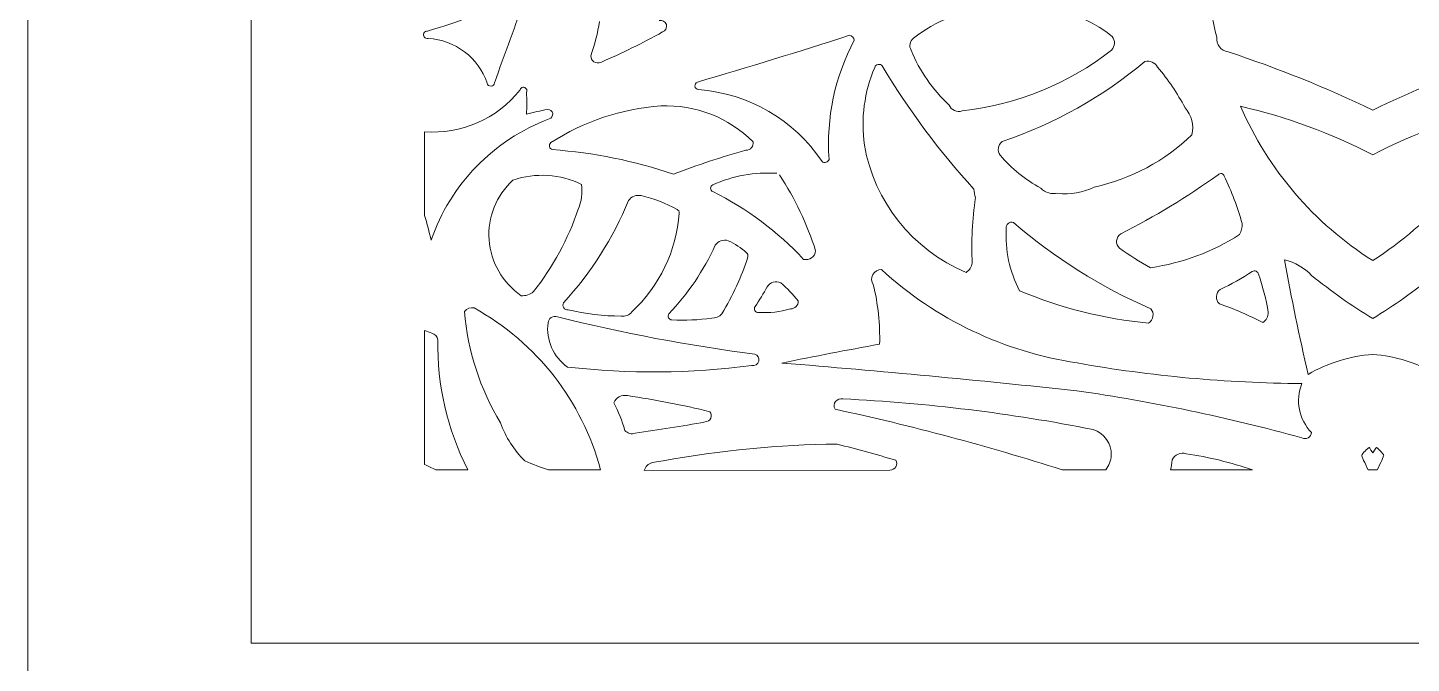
# Model space of a CAD drawing. Header units: millimetres. Extents: x -388 to 390, y -1187 to 1583.
# Drawn here: x -388 to 11.1, y -975.3 to -792.1 of the extents above; entities that cross this region are included whole.
import ezdxf

# ---------------------------------------------------------------- set-up
doc = ezdxf.new("R2010")
doc.units = ezdxf.units.MM
doc.header["$MEASUREMENT"] = 0
doc.layers.add('Livello 1', color=7, linetype='Continuous')

msp = doc.modelspace()

# ---------------------------------------------------------------- linework, layer by layer
at = {"layer": 'Livello 1', "color": 2, "lineweight": 9}
msp.add_open_spline([(-388, -1049.5), (-388, -1049.5), (388, -1049.5), (388, -1049.5), (388, -1049.5), (388, -1049.5), (388, 1049.5), (388, 1049.5), (388, 1049.5), (388, 1049.5), (-388, 1049.5), (-388, 1049.5), (-388, 1049.5), (-388, 1049.5), (-388, -1049.5), (-388, -1049.5)], degree=3, knots=[0, 0, 0, 0, 0.2, 0.2, 0.2, 0.2, 0.4, 0.4, 0.4, 0.4, 0.6, 0.6, 0.6, 0.6, 1, 1, 1, 1], dxfattribs=at)
at = {"layer": 'Livello 1', "color": 177, "lineweight": 9}
for points in [[(-388, 985.5001), (-388, 985.5001), (-388, -1014.5), (-388, -1014.5)], [(-44.9588, -794.8056), (-46.9505, -787.5548), (-47.7262, -780.0356), (-47.2558, -772.5414)], [(-245.8367, -781.6897), (-254.2015, -786.6761), (-263.2404, -790.488), (-272.6887, -793.0134)], [(-253.3319, -807.9343), (-250.3586, -799.6347), (-247.3392, -791.3509), (-244.2739, -783.0834)], [(-132.4917, -795.0938), (-126.0904, -790.1028), (-118.3757, -786.9878), (-110.2406, -786.109)], [(-110.2406, -786.109), (-97.8301, -783.767), (-84.994, -786.8603), (-75.1139, -794.5742)], [(-223.0077, -790.2967), (-223.5651, -793.6475), (-224.4081, -796.9468), (-225.5281, -800.16)], [(-204.8869, -793.2793), (-210.6624, -796.5016), (-216.6042, -799.4297), (-222.6884, -802.0522)], [(-150.9613, -794.2622), (-165.5097, -798.9556), (-180.1237, -803.452), (-194.7992, -807.7501)], [(-150.9613, -794.2622), (-150.2163, -794.376), (-149.6427, -794.9657), (-149.5634, -795.6994)], [(-272.4979, -795.1309), (-264.6536, -795.6213), (-257.9022, -800.7306), (-255.4437, -808.0372)], [(-156.8178, -830.0124), (-157.6822, -818.1387), (-155.1714, -806.2625), (-149.5634, -795.6994)], [(-133.1624, -798.5487), (-133.8264, -797.3906), (-133.5434, -795.9329), (-132.4917, -795.0938)], [(-75.1139, -794.5742), (-74.2228, -795.7803), (-74.3202, -797.4332), (-75.3474, -798.5308)], [(-122.1763, -814.3634), (-126.966, -809.9332), (-130.7147, -804.5371), (-133.1624, -798.5487)], [(-75.3474, -798.5308), (-87.7234, -808.2282), (-102.6473, -814.3064), (-118.3994, -816.0652)], [(-65.7032, -801.8029), (-77.821, -811.9542), (-91.7881, -819.7753), (-106.8707, -824.8556)], [(-65.7032, -801.8029), (-64.2435, -801.4349), (-62.719, -802.1124), (-62.0414, -803.4302)], [(-41.7004, -799.0463), (-27.4191, -803.6965), (-13.4854, -809.3098), (0, -815.8455)], [(41.7004, -799.0463), (27.4191, -803.6965), (13.4854, -809.3098), (0, -815.8455)], [(-146.6043, -825.9317), (-147.6846, -818.3279), (-146.6624, -810.5796), (-143.6442, -803.4935)], [(-115.0521, -838.5979), (-125.0147, -827.6255), (-133.8715, -815.7374), (-141.4993, -803.0991)], [(-62.0414, -803.4302), (-59.0028, -807.0479), (-56.354, -810.963), (-54.1371, -815.1131)], [(-194.5459, -809.8849), (-179.9974, -810.9852), (-166.8037, -818.6573), (-158.8605, -830.6362)], [(-244.1203, -810.7058), (-244.0002, -812.796), (-244.0002, -814.8912), (-244.1203, -816.9815)], [(-205.3501, -814.5939), (-195.3853, -814.1929), (-185.7162, -817.9565), (-178.7551, -824.9459)], [(-244.1203, -816.9818), (-242.1038, -816.4531), (-240.0662, -816.0045), (-238.0127, -815.6369)], [(-237.0775, -825.1856), (-227.6017, -819.0569), (-216.6776, -815.41), (-205.3501, -814.5939)], [(-118.3994, -816.0652), (-119.9212, -816.5877), (-121.5923, -815.8347), (-122.1763, -814.3634)], [(-54.1371, -815.1131), (-52.25, -817.2679), (-51.5089, -820.166), (-52.1366, -822.9367)], [(0, -859.1842), (-16.939, -848.4485), (-30.225, -832.9702), (-38.0994, -814.7274)], [(-38.0994, -814.7274), (-24.8389, -817.774), (-12.0354, -822.4677), (0, -828.6902)], [(0, -859.1842), (16.939, -848.4485), (30.225, -832.9702), (38.0994, -814.7274)], [(38.0994, -814.7274), (24.8389, -817.774), (12.0354, -822.4677), (0, -828.6902)], [(-271.6045, -853.2929), (-266.1306, -837.2631), (-253.6518, -824.4484), (-237.5546, -818.3266)], [(-117.293, -862.6), (-132.7689, -856.012), (-143.7957, -842.2177), (-146.6043, -825.9317)], [(-107.4654, -828.8246), (-108.3641, -827.5543), (-108.1043, -825.82), (-106.8707, -824.8556)], [(-52.1366, -822.9367), (-59.8997, -830.4574), (-69.6772, -835.6769), (-80.341, -837.9933)], [(-236.5981, -827.2135), (-224.6961, -828.0644), (-212.9603, -830.445), (-201.6933, -834.2939)], [(-201.6933, -834.2939), (-194.8492, -831.645), (-187.8723, -829.3374), (-180.7896, -827.3798)], [(-95.7676, -838.3334), (-100.2086, -835.8627), (-104.1688, -832.6437), (-107.4654, -828.8246)], [(-248.0212, -835.993), (-241.5196, -833.7794), (-234.38, -834.2293), (-228.2221, -837.2406)], [(-190.3853, -837.3743), (-184.6164, -834.7544), (-178.2634, -833.6072), (-171.9191, -834.0399)], [(-228.2221, -837.2406), (-227.9038, -839.6603), (-228.2271, -842.1193), (-229.1609, -844.3812)], [(-171.1471, -834.4859), (-166.6522, -841.2947), (-163.1332, -848.6747), (-160.6887, -856.4197)], [(-80.341, -837.9933), (-83.5562, -839.6282), (-87.2075, -840.2556), (-90.7993, -839.79)], [(-44.5643, -834.4259), (-53.4797, -840.8046), (-62.8745, -846.5151), (-72.6688, -851.5089)], [(-42.815, -834.8416), (-40.7062, -839.2445), (-38.977, -843.8121), (-37.6451, -848.4967)], [(-214.6646, -841.8463), (-219.1184, -852.678), (-225.4676, -862.6667), (-233.4269, -871.3643)], [(-214.6646, -841.8463), (-213.8735, -840.6989), (-212.4397, -840.15), (-211.0632, -840.4675)], [(-211.0632, -840.4675), (-207.4259, -841.3065), (-203.9289, -842.6465), (-200.6767, -844.4476)], [(-190.3742, -839.308), (-180.5014, -844.2129), (-171.6185, -850.828), (-164.1562, -858.8329)], [(-115.503, -859.9531), (-115.8397, -853.6449), (-115.5317, -847.3195), (-114.5837, -841.0712)], [(-114.5837, -841.0712), (-114.8456, -840.2694), (-115.003, -839.4383), (-115.0521, -838.5979)], [(-90.7993, -839.79), (-92.6003, -840.1516), (-94.4665, -839.6045), (-95.7676, -838.3334)], [(-229.1609, -844.3812), (-232.1182, -852.9319), (-236.4708, -860.9573), (-242.0498, -868.1462)], [(-200.0196, -845.5125), (-200.8389, -856.3365), (-205.7152, -866.4827), (-213.7122, -874.0027)], [(-200.6767, -844.4476), (-200.2826, -844.6659), (-200.0335, -845.0697), (-200.0196, -845.5125)], [(-101.8872, -867.8971), (-104.7705, -862.355), (-106.0865, -856.159), (-105.6987, -849.9516)], [(-64.0457, -873.0526), (-78.4534, -866.7831), (-91.8021, -858.4039), (-103.6331, -848.2031)], [(-37.6451, -848.4967), (-37.6218, -849.6068), (-37.8881, -850.7045), (-38.4187, -851.686)], [(-189.6414, -854.7539), (-188.8412, -853.5514), (-187.3142, -853.0269), (-185.9218, -853.4764)], [(-185.9218, -853.4764), (-183.9891, -854.3401), (-182.2166, -855.5123), (-180.6769, -856.9451)], [(-38.4187, -851.686), (-46.1522, -856.6575), (-54.9012, -859.9174), (-64.0549, -861.2384)], [(-189.6414, -854.7539), (-192.948, -862.0285), (-197.4779, -868.7088), (-203.0427, -874.5169)], [(-180.2409, -858.0722), (-182.0674, -863.832), (-184.6008, -869.3537), (-187.7855, -874.5166)], [(-180.6769, -856.9451), (-180.3181, -857.2045), (-180.1477, -857.6453), (-180.2409, -858.0722)], [(-64.0549, -861.2384), (-67.1808, -859.567), (-70.182, -857.6813), (-73.0359, -855.5954)], [(-85.2726, -888.6967), (-106.4132, -885.4859), (-126.0734, -876.1118), (-141.6866, -861.7982)], [(-115.503, -859.9531), (-115.6871, -861.0448), (-116.3382, -862.0076), (-117.293, -862.6)], [(-18.6219, -891.9819), (-21.1684, -881.047), (-23.4486, -870.0543), (-25.4609, -859.0131)], [(-25.4609, -859.0131), (-22.4461, -859.6976), (-19.7106, -861.252), (-17.6087, -863.4751)], [(-174.6327, -866.7287), (-173.8787, -865.3727), (-172.1484, -864.8652), (-170.7566, -865.5918)], [(-170.7566, -865.5918), (-168.9116, -867.1857), (-167.2194, -868.9414), (-165.701, -870.8368)], [(-144.0712, -866.1086), (-142.7007, -871.7361), (-142.0837, -877.5141), (-142.2356, -883.2972)], [(-34.7356, -862.332), (-37.6985, -864.2831), (-40.8005, -866.0235), (-44.0179, -867.5398)], [(-32.9753, -863.1507), (-31.6823, -866.7053), (-30.7305, -870.37), (-30.1322, -874.0974)], [(0, -875.8998), (-6.155, -872.1628), (-12.039, -868.0113), (-17.6087, -863.4751)], [(0, -875.8998), (6.155, -872.1628), (12.039, -868.0113), (17.6087, -863.4751)], [(-242.0498, -868.1462), (-243.0455, -868.99), (-244.3443, -869.4101), (-245.6578, -869.3132)], [(-174.6327, -866.7287), (-175.7186, -868.6815), (-176.896, -870.5841), (-178.1611, -872.4305)], [(-64.649, -877.2004), (-77.4816, -876.0185), (-90.0461, -872.8795), (-101.8872, -867.8971)], [(-261.964, -873.8987), (-261.3656, -873.0209), (-260.2781, -872.5925), (-259.225, -872.8197)], [(-251.587, -905.9737), (-257.5272, -896.2082), (-261.0788, -885.2305), (-261.964, -873.8987)], [(-216.823, -875.19), (-221.9546, -875.1944), (-227.0671, -874.5795), (-232.0449, -873.3591)], [(-213.7122, -874.0027), (-214.4517, -874.9223), (-215.6427, -875.3768), (-216.823, -875.19)], [(-167.9616, -873.135), (-170.9368, -873.9907), (-174.0413, -874.3341), (-177.1366, -874.1498)], [(-165.701, -870.8368), (-165.6869, -872.0784), (-166.6932, -873.1014), (-167.9615, -873.135)], [(-44.2425, -871.6759), (-39.9102, -873.1362), (-35.7062, -874.9383), (-31.6718, -877.0643)], [(-30.1322, -874.0974), (-30.0746, -875.283), (-30.6597, -876.4104), (-31.6718, -877.0643)], [(-232.2949, -889.8765), (-236.381, -886.9292), (-238.524, -882.0534), (-237.9, -877.1233)], [(-178.2569, -886.1541), (-197.4357, -883.6911), (-216.4443, -880.0916), (-235.1776, -875.3752)], [(-190.6647, -875.7953), (-194.4768, -876.3015), (-198.3273, -876.4747), (-202.171, -876.3133)], [(-187.7855, -874.5166), (-188.4913, -875.3559), (-189.5545, -875.8281), (-190.6647, -875.7953)], [(-271.4145, -880.1137), (-270.5213, -880.3812), (-269.8534, -881.1111), (-269.6799, -882.0091)], [(-170.4185, -888.7228), (-161.0494, -886.791), (-151.6542, -884.9824), (-142.2356, -883.2975)], [(-179.146, -889.4439), (-196.774, -891.763), (-214.6297, -891.9083), (-232.2949, -889.8765)], [(-170.4185, -888.7228), (-142.0315, -891.0387), (-113.6752, -893.7016), (-85.3563, -896.711)], [(-20.4287, -894.6459), (-42.178, -894.4933), (-63.8732, -892.5027), (-85.2726, -888.6967)], [(-18.6218, -891.9819), (-12.9324, -888.6941), (-6.5608, -886.7324), (0, -886.2307)], [(18.6218, -891.9819), (12.9324, -888.6941), (6.5608, -886.7324), (0, -886.2307)], [(-218.8793, -900.1899), (-218.3194, -898.6308), (-216.6457, -897.7384), (-215.0036, -898.1233)], [(-85.3563, -896.711), (-63.4422, -899.8776), (-41.7559, -904.404), (-20.4287, -910.2628)], [(-17.6425, -908.7755), (-21.2962, -904.9949), (-22.3826, -899.4857), (-20.4287, -894.6459)], [(-218.8793, -900.1899), (-217.5855, -902.74), (-216.5274, -905.3984), (-215.7175, -908.133)], [(-215.0036, -898.1233), (-206.9897, -899.2885), (-199.0387, -900.8367), (-191.1794, -902.7624)], [(-152.8118, -899.0626), (-128.5512, -900.2375), (-104.4145, -903.1867), (-80.6034, -907.8855)], [(-244.5561, -916.9524), (-247.7008, -913.8469), (-250.1022, -910.0972), (-251.587, -905.9737)], [(-192.5914, -905.7049), (-199.288, -906.9195), (-206.0092, -908), (-212.7508, -908.9458)], [(-212.7508, -908.9458), (-213.8151, -909.3341), (-215.0139, -909.0057), (-215.7175, -908.133)], [(-207.8316, -917.4349), (-191.2805, -914.3204), (-174.4985, -912.5245), (-157.6506, -912.065)], [(-154.4489, -912.0901), (-155.5161, -912.1256), (-156.5842, -912.1172), (-157.6506, -912.065)], [(-154.4489, -912.0901), (-148.8091, -913.5629), (-143.1875, -915.102), (-137.5854, -916.707)], [(-57.8209, -916.6476), (-57.1737, -915.0913), (-55.3895, -914.3092), (-53.7721, -914.8729)]]:
    msp.add_open_spline(points, degree=3, dxfattribs=at)
at = {"layer": 'Livello 1', "color": 242, "lineweight": 9}
msp.add_open_spline([(323.5, -969.5005), (323.5, -969.5005), (-323.5, -969.5005), (-323.5, -969.5005), (-323.5, -969.5005), (-323.5, -969.5005), (-323.5, 969.5005), (-323.5, 969.5005), (-323.5, 969.5005), (-323.5, 969.5005), (323.5, 969.5005), (323.5, 969.5005), (323.5, 969.5005), (323.5, 969.5005), (323.5, 60.8387), (323.5, 60.8387), (323.5, 60.8387), (323.5, 60.8387), (257.4997, -137.4998), (257.4997, -137.4998), (257.4997, -137.4998), (257.4997, -137.4998), (323.5, -174.5014), (323.5, -174.5014), (323.5, -174.5014), (323.5, -174.5014), (323.5, -969.5005), (323.5, -969.5005)], degree=3, knots=[0, 0, 0, 0, 0.125, 0.125, 0.125, 0.125, 0.25, 0.25, 0.25, 0.25, 0.375, 0.375, 0.375, 0.375, 0.5, 0.5, 0.5, 0.5, 0.625, 0.625, 0.625, 0.625, 0.75, 0.75, 0.75, 0.75, 1, 1, 1, 1], dxfattribs=at)
at = {"layer": 'Livello 1', "color": 177, "lineweight": 9}
for points, knots in [([(-205.8776, -790.0134), (-204.9609, -789.7594), (-204.006, -790.2739), (-203.7348, -791.1677), (-203.7348, -791.1677), (-203.4636, -792.0615), (-203.9771, -793.0026), (-204.8869, -793.2793)], [0, 0, 0, 0, 0.33333333, 0.33333333, 0.33333333, 0.33333333, 1, 1, 1, 1]), ([(-272.4979, -795.1309), (-272.9084, -795.2106), (-273.3291, -795.0537), (-273.5815, -794.7271), (-273.5815, -794.7271), (-273.8339, -794.4005), (-273.8735, -793.9615), (-273.6834, -793.5967), (-273.6834, -793.5967), (-273.4933, -793.2319), (-273.107, -793.0053), (-272.6887, -793.0134)], [0, 0, 0, 0, 0.25, 0.25, 0.25, 0.25, 0.5, 0.5, 0.5, 0.5, 1, 1, 1, 1]), ([(-41.7004, -799.0463), (-42.7084, -798.9094), (-43.6189, -798.3849), (-44.2305, -797.5889), (-44.2305, -797.5889), (-44.8421, -796.7931), (-45.1042, -795.7913), (-44.9588, -794.8056)], [0, 0, 0, 0, 0.33333333, 0.33333333, 0.33333333, 0.33333333, 1, 1, 1, 1]), ([(-222.6884, -802.0522), (-223.3271, -802.3437), (-224.0754, -802.2844), (-224.6579, -801.8963), (-224.6579, -801.8963), (-225.2405, -801.5082), (-225.571, -800.8484), (-225.5281, -800.16)], [0, 0, 0, 0, 0.33333333, 0.33333333, 0.33333333, 0.33333333, 1, 1, 1, 1]), ([(-143.6442, -803.4935), (-143.5118, -803.0634), (-143.1454, -802.7413), (-142.6943, -802.6584), (-142.6943, -802.6584), (-142.2431, -802.5754), (-141.7823, -802.7454), (-141.4993, -803.0991)], [0, 0, 0, 0, 0.33333333, 0.33333333, 0.33333333, 0.33333333, 1, 1, 1, 1]), ([(-245.9526, -809.9587), (-252.6094, -818.4374), (-263.0389, -822.8084), (-273.4999, -822.0932), (-273.4999, -822.0932), (-273.4999, -822.0932), (-273.4999, -846.2021), (-273.4999, -846.2021), (-273.4999, -846.2021), (-272.8116, -848.5496), (-272.1796, -850.9139), (-271.6045, -853.2929)], [0, 0, 0, 0, 0.25, 0.25, 0.25, 0.25, 0.5, 0.5, 0.5, 0.5, 1, 1, 1, 1]), ([(-253.3319, -807.9343), (-253.3605, -808.4669), (-253.7961, -808.8921), (-254.3405, -808.9187), (-254.3405, -808.9187), (-254.8848, -808.9451), (-255.3613, -808.5644), (-255.4437, -808.0372)], [0, 0, 0, 0, 0.33333333, 0.33333333, 0.33333333, 0.33333333, 1, 1, 1, 1]), ([(-245.9526, -809.9587), (-245.8528, -809.589), (-245.5425, -809.3097), (-245.1577, -809.2435), (-245.1577, -809.2435), (-244.773, -809.1771), (-244.3839, -809.3358), (-244.161, -809.6498), (-244.161, -809.6498), (-243.9382, -809.9639), (-243.9224, -810.3762), (-244.1203, -810.7058)], [0, 0, 0, 0, 0.25, 0.25, 0.25, 0.25, 0.5, 0.5, 0.5, 0.5, 1, 1, 1, 1]), ([(-194.5459, -809.8849), (-195.0564, -809.8134), (-195.4536, -809.4142), (-195.513, -808.9129), (-195.513, -808.9129), (-195.5724, -808.4117), (-195.2793, -807.9341), (-194.7992, -807.7501)], [0, 0, 0, 0, 0.33333333, 0.33333333, 0.33333333, 0.33333333, 1, 1, 1, 1]), ([(-238.0127, -815.6369), (-237.299, -815.5979), (-236.6696, -816.0908), (-236.5521, -816.7808), (-236.5521, -816.7808), (-236.4345, -817.4709), (-236.8665, -818.1369), (-237.5546, -818.3266)], [0, 0, 0, 0, 0.33333333, 0.33333333, 0.33333333, 0.33333333, 1, 1, 1, 1]), ([(-236.5981, -827.2135), (-237.0314, -827.1047), (-237.3667, -826.7686), (-237.4675, -826.3421), (-237.4675, -826.3421), (-237.5684, -825.9155), (-237.418, -825.4695), (-237.0775, -825.1856)], [0, 0, 0, 0, 0.33333333, 0.33333333, 0.33333333, 0.33333333, 1, 1, 1, 1]), ([(-178.7551, -824.9459), (-178.628, -825.5437), (-178.7836, -826.1656), (-179.1786, -826.6381), (-179.1786, -826.6381), (-179.5737, -827.1108), (-180.1657, -827.3833), (-180.7895, -827.3798)], [0, 0, 0, 0, 0.33333333, 0.33333333, 0.33333333, 0.33333333, 1, 1, 1, 1]), ([(-156.8178, -830.0124), (-156.9408, -830.4146), (-157.2601, -830.7306), (-157.6696, -830.8557), (-157.6696, -830.8557), (-158.0792, -830.9808), (-158.5255, -830.8986), (-158.8605, -830.6362)], [0, 0, 0, 0, 0.33333333, 0.33333333, 0.33333333, 0.33333333, 1, 1, 1, 1]), ([(-44.5643, -834.4259), (-44.3112, -834.1559), (-43.9281, -834.0419), (-43.5643, -834.1283), (-43.5643, -834.1283), (-43.2004, -834.2148), (-42.9134, -834.488), (-42.815, -834.8416)], [0, 0, 0, 0, 0.33333333, 0.33333333, 0.33333333, 0.33333333, 1, 1, 1, 1]), ([(-245.6578, -869.3132), (-251.0469, -865.5669), (-254.4365, -859.654), (-254.8941, -853.2003), (-254.8941, -853.2003), (-255.3519, -846.7467), (-252.8296, -840.4321), (-248.0212, -835.993)], [0, 0, 0, 0, 0.33333333, 0.33333333, 0.33333333, 0.33333333, 1, 1, 1, 1]), ([(-190.3742, -839.308), (-190.7618, -839.1371), (-191.0119, -838.7607), (-191.0142, -838.3447), (-191.0142, -838.3447), (-191.0166, -837.9286), (-190.7709, -837.5495), (-190.3853, -837.3743)], [0, 0, 0, 0, 0.33333333, 0.33333333, 0.33333333, 0.33333333, 1, 1, 1, 1]), ([(-105.6987, -849.9516), (-105.8116, -849.4088), (-105.6165, -848.8485), (-105.1884, -848.4861), (-105.1884, -848.4861), (-104.7603, -848.1237), (-104.1657, -848.0155), (-103.6331, -848.2031)], [0, 0, 0, 0, 0.33333333, 0.33333333, 0.33333333, 0.33333333, 1, 1, 1, 1]), ([(-73.0359, -855.5954), (-73.6396, -855.0513), (-73.951, -854.2638), (-73.8791, -853.4638), (-73.8791, -853.4638), (-73.8073, -852.6638), (-73.3602, -851.9416), (-72.6688, -851.5089)], [0, 0, 0, 0, 0.33333333, 0.33333333, 0.33333333, 0.33333333, 1, 1, 1, 1]), ([(-160.6887, -856.4197), (-160.7605, -857.2179), (-161.1862, -857.945), (-161.8533, -858.4094), (-161.8533, -858.4094), (-162.5206, -858.8737), (-163.3622, -859.0285), (-164.1562, -858.8329)], [0, 0, 0, 0, 0.33333333, 0.33333333, 0.33333333, 0.33333333, 1, 1, 1, 1]), ([(-144.0712, -866.1086), (-144.6606, -865.255), (-144.7159, -864.1516), (-144.2148, -863.2456), (-144.2148, -863.2456), (-143.7135, -862.3397), (-142.739, -861.7818), (-141.6866, -861.7982)], [0, 0, 0, 0, 0.33333333, 0.33333333, 0.33333333, 0.33333333, 1, 1, 1, 1]), ([(-34.7356, -862.332), (-34.4014, -862.1249), (-33.9821, -862.1001), (-33.6248, -862.2662), (-33.6248, -862.2662), (-33.2675, -862.4324), (-33.0222, -862.7663), (-32.9753, -863.1507)], [0, 0, 0, 0, 0.33333333, 0.33333333, 0.33333333, 0.33333333, 1, 1, 1, 1]), ([(-44.2425, -871.6759), (-44.8269, -871.1241), (-45.1376, -870.3513), (-45.0946, -869.5577), (-45.0946, -869.5577), (-45.0515, -868.7642), (-44.6587, -868.028), (-44.0179, -867.5398)], [0, 0, 0, 0, 0.33333333, 0.33333333, 0.33333333, 0.33333333, 1, 1, 1, 1]), ([(-259.225, -872.8197), (-241.0926, -882.9121), (-227.9511, -899.7708), (-222.7765, -919.5004), (-222.7765, -919.5004), (-222.7765, -919.5004), (-237.723, -919.5005), (-237.723, -919.5005), (-237.723, -919.5005), (-240.0403, -918.7649), (-242.3211, -917.9148), (-244.5561, -916.9524)], [0, 0, 0, 0, 0.25, 0.25, 0.25, 0.25, 0.5, 0.5, 0.5, 0.5, 1, 1, 1, 1]), ([(-232.0449, -873.3591), (-232.5632, -873.4307), (-233.0777, -873.2074), (-233.3715, -872.7834), (-233.3715, -872.7834), (-233.6652, -872.3595), (-233.6867, -871.8089), (-233.4269, -871.3643)], [0, 0, 0, 0, 0.33333333, 0.33333333, 0.33333333, 0.33333333, 1, 1, 1, 1]), ([(-177.1366, -874.1498), (-177.5682, -874.1819), (-177.9806, -873.9699), (-178.1987, -873.6041), (-178.1987, -873.6041), (-178.4168, -873.2381), (-178.4022, -872.7824), (-178.1611, -872.4305)], [0, 0, 0, 0, 0.33333333, 0.33333333, 0.33333333, 0.33333333, 1, 1, 1, 1]), ([(-64.0457, -873.0526), (-63.5113, -873.6611), (-63.2711, -874.4657), (-63.3866, -875.2603), (-63.3866, -875.2603), (-63.5022, -876.0548), (-63.9623, -876.7617), (-64.649, -877.2003)], [0, 0, 0, 0, 0.33333333, 0.33333333, 0.33333333, 0.33333333, 1, 1, 1, 1]), ([(-237.9, -877.1233), (-237.839, -876.507), (-237.4957, -875.9509), (-236.9666, -875.6112), (-236.9666, -875.6112), (-236.4376, -875.2715), (-235.7797, -875.1846), (-235.1776, -875.3752)], [0, 0, 0, 0, 0.33333333, 0.33333333, 0.33333333, 0.33333333, 1, 1, 1, 1]), ([(-202.171, -876.3133), (-202.5819, -876.2679), (-202.9397, -876.018), (-203.1172, -875.6523), (-203.1172, -875.6523), (-203.2946, -875.2867), (-203.2664, -874.8574), (-203.0427, -874.5169)], [0, 0, 0, 0, 0.33333333, 0.33333333, 0.33333333, 0.33333333, 1, 1, 1, 1]), ([(-271.4145, -880.1137), (-272.107, -879.8444), (-272.8022, -879.5817), (-273.4999, -879.326), (-273.4999, -879.326), (-273.4999, -879.326), (-273.5, -917.9287), (-273.5, -917.9287), (-273.5, -917.9287), (-272.4182, -918.4557), (-271.3348, -918.9798), (-270.25, -919.5005), (-270.25, -919.5005), (-270.25, -919.5005), (-261.0222, -919.5005), (-261.0222, -919.5005), (-261.0222, -919.5005), (-266.929, -907.8741), (-269.9042, -895.0171), (-269.6799, -882.0091)], [0, 0, 0, 0, 0.16666667, 0.16666667, 0.16666667, 0.16666667, 0.33333333, 0.33333333, 0.33333333, 0.33333333, 0.5, 0.5, 0.5, 0.5, 0.66666667, 0.66666667, 0.66666667, 0.66666667, 1, 1, 1, 1]), ([(-178.2569, -886.1541), (-177.3854, -886.4392), (-176.8901, -887.3377), (-177.125, -888.207), (-177.125, -888.207), (-177.36, -889.0764), (-178.2445, -889.6176), (-179.146, -889.4439)], [0, 0, 0, 0, 0.33333333, 0.33333333, 0.33333333, 0.33333333, 1, 1, 1, 1]), ([(-155.0805, -902.0278), (-155.5046, -901.3304), (-155.457, -900.4517), (-154.9601, -899.8022), (-154.9601, -899.8022), (-154.4631, -899.1527), (-153.6149, -898.8606), (-152.8118, -899.0626)], [0, 0, 0, 0, 0.33333333, 0.33333333, 0.33333333, 0.33333333, 1, 1, 1, 1]), ([(-80.6034, -907.8855), (-77.3898, -908.9553), (-75.2861, -911.9756), (-75.4433, -915.2939), (-75.4433, -915.2939), (-75.5174, -916.8623), (-76.0884, -918.3189), (-77.0184, -919.5005), (-77.0184, -919.5005), (-77.0184, -919.5005), (-89.5909, -919.5004), (-89.5909, -919.5004), (-89.5909, -919.5004), (-111.1176, -912.6437), (-132.9733, -906.8126), (-155.0805, -902.0278)], [0, 0, 0, 0, 0.2, 0.2, 0.2, 0.2, 0.4, 0.4, 0.4, 0.4, 0.6, 0.6, 0.6, 0.6, 1, 1, 1, 1]), ([(-191.1794, -902.7624), (-190.7531, -903.305), (-190.6721, -904.0351), (-190.9694, -904.6546), (-190.9694, -904.6546), (-191.2666, -905.2742), (-191.8925, -905.6795), (-192.5914, -905.7049)], [0, 0, 0, 0, 0.33333333, 0.33333333, 0.33333333, 0.33333333, 1, 1, 1, 1]), ([(-17.6425, -908.7755), (-17.6884, -909.4023), (-18.0569, -909.963), (-18.6205, -910.2639), (-18.6205, -910.2639), (-19.1842, -910.5648), (-19.8654, -910.5643), (-20.4287, -910.2628)], [0, 0, 0, 0, 0.33333333, 0.33333333, 0.33333333, 0.33333333, 1, 1, 1, 1]), ([(0, -914.597), (0.0979, -914.607), (0.9602, -913.0251), (1.0541, -913.062), (1.0541, -913.062), (1.4428, -913.2152), (3.0718, -914.9047), (3.1814, -915.2997), (3.1814, -915.2997), (3.2328, -915.4853), (2.2354, -917.6581), (1.2927, -919.5006), (1.2927, -919.5006), (1.2927, -919.5006), (-1.2927, -919.5005), (-1.2927, -919.5005), (-1.2927, -919.5005), (-2.2353, -917.6582), (-3.2328, -915.4853), (-3.1814, -915.2997), (-3.1814, -915.2997), (-3.0718, -914.9047), (-1.4428, -913.2152), (-1.0541, -913.062), (-1.0541, -913.062), (-0.9602, -913.0251), (-0.0979, -914.607), (0, -914.597)], [0, 0, 0, 0, 0.125, 0.125, 0.125, 0.125, 0.25, 0.25, 0.25, 0.25, 0.375, 0.375, 0.375, 0.375, 0.5, 0.5, 0.5, 0.5, 0.625, 0.625, 0.625, 0.625, 0.75, 0.75, 0.75, 0.75, 1, 1, 1, 1]), ([(-137.5854, -916.707), (-137.2318, -917.3007), (-137.2279, -918.0337), (-137.5752, -918.631), (-137.5752, -918.631), (-137.9225, -919.2281), (-138.5685, -919.5993), (-139.2705, -919.6049), (-139.2705, -919.6049), (-139.2705, -919.6049), (-210.1215, -919.6679), (-210.1215, -919.6679), (-210.1215, -919.6679), (-209.8128, -918.5812), (-208.9432, -917.7333), (-207.8316, -917.4349)], [0, 0, 0, 0, 0.2, 0.2, 0.2, 0.2, 0.4, 0.4, 0.4, 0.4, 0.6, 0.6, 0.6, 0.6, 1, 1, 1, 1]), ([(-53.7721, -914.8729), (-47.2638, -915.8473), (-40.8834, -917.4001), (-34.7068, -919.5004), (-34.7068, -919.5004), (-34.7068, -919.5004), (-58.3378, -919.5005), (-58.3378, -919.5005), (-58.3378, -919.5005), (-58.1089, -918.5639), (-57.9358, -917.6113), (-57.8209, -916.6476)], [0, 0, 0, 0, 0.25, 0.25, 0.25, 0.25, 0.5, 0.5, 0.5, 0.5, 1, 1, 1, 1])]:
    msp.add_open_spline(points, degree=3, knots=knots, dxfattribs=at)

doc.saveas('drawing.dxf')
